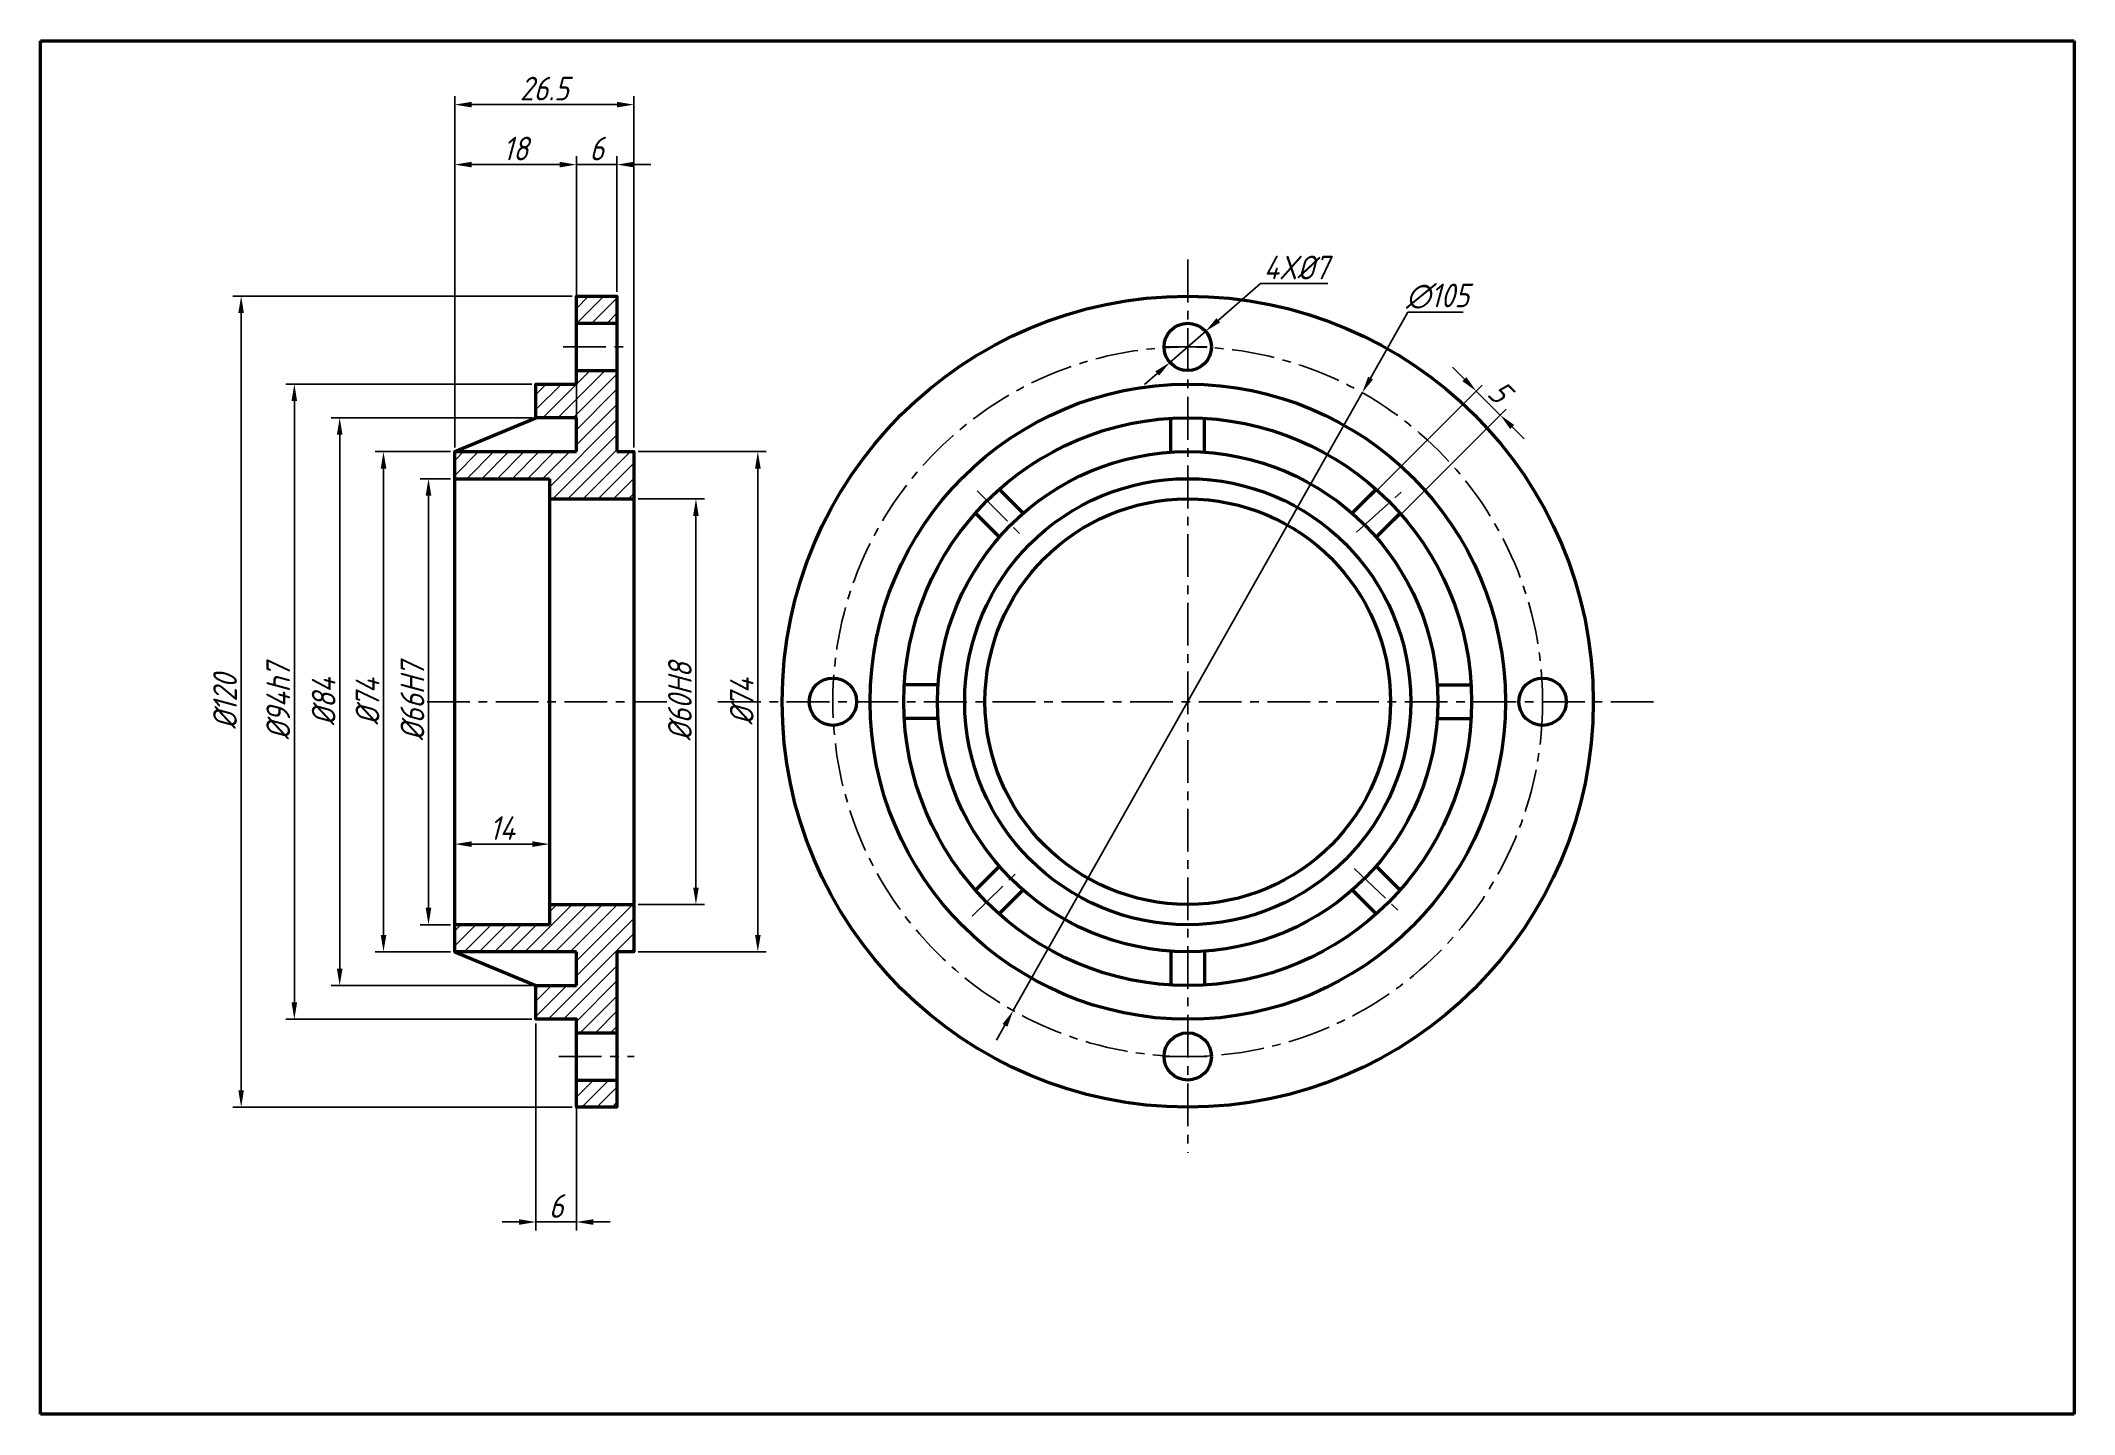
# Model space of a CAD drawing. Header units: millimetres. Extents: x -82 to 219, y -54 to 149.
import ezdxf

# ---------------------------------------------------------------- set-up
doc = ezdxf.new("R2010")
doc.units = ezdxf.units.MM
doc.header["$LTSCALE"] = 0.2
doc.linetypes.add('CENTER', pattern=[50.8, 31.75, -6.35, 6.35, -6.35])
doc.layers.get('0').update_dxf_attribs({"lineweight": 50})
doc.layers.add('图层1', color=7, linetype='Continuous')
doc.layers.add('图层3', color=2, linetype='CENTER')
doc.styles.get("Standard").update_dxf_attribs({"font": 'gbeitc.shx', "height": 2.5})
doc.dimstyles.new('ISO-25', dxfattribs={"dimtxt": 2.5, "dimasz": 2.5, "dimexe": 1.25, "dimexo": 0.625, "dimtad": 1, "dimtoh": 1, "dimdec": 0, "dimtxsty": 'Standard', "dimcen": 2.5, "dimadec": 0, "dimazin": 0, "dimtfac": 1, "dimtdec": 0, "dimtmove": 0, "dimatfit": 3, "dimfxl": 1, "dimarcsym": 0})

# ---------------------------------------------------------------- blocks, each defined once
blk = doc.blocks.new('*U1')
for p, q in [((-2.51, 2.5), (2.51, 2.5)), ((-2.51, -2.5), (2.51, -2.5))]:
    blk.add_line(p, q)
blk = doc.blocks.new('*U2')
at = {"color": 0, "linetype": 'ByBlock', "lineweight": -2, "transparency": 16777216}
for p, rotation in [((87.77, 90.8), 90.00000000000001), ((59.9, 79.26), 135), ((115.65, 79.26), 45.00000000000001), ((48.35, 51.38), 180), ((59.9, 23.51), 225.0000000000001), ((115.65, 23.51), 315.0000000000001), ((87.77, 11.96), 270.0000000000001)]:
    blk.add_blockref('*U1', p, dxfattribs=dict(at, rotation=rotation))
blk.add_blockref('*U1', (127.19, 51.38), dxfattribs=at)
blk = doc.blocks.new('*D3')
at = {"layer": 'Defpoints', "color": 0, "transparency": 16777216}
for p in [(5.83, 81.38), (5.83, 21.38), (15.01, 21.38)]:
    blk.add_point(p, dxfattribs=at)
at = {"layer": '图层1', "color": 0, "lineweight": -2, "transparency": 16777216}
for p, q in [((6.46, 81.38), (16.26, 81.38)), ((15.01, 78.88), (15.01, 23.88)), ((6.46, 21.38), (16.26, 21.38))]:
    blk.add_line(p, q, dxfattribs=at)
at = {"layer": '图层1', "color": 0, "transparency": 16777216}
for points in [[(14.6, 78.88), (15.43, 78.88), (15.01, 81.38)], [(14.6, 23.88), (15.43, 23.88), (15.01, 21.38)]]:
    blk.add_solid(points, dxfattribs=at)
at = {"layer": '图层1', "color": 0, "transparency": 16777216, "insert": (12.64, 51.38), "char_height": 3.5, "attachment_point": 5, "rotation": 90}
blk.add_mtext('%%c60H8', dxfattribs=at)
blk = doc.blocks.new('*D4')
at = {"layer": 'Defpoints', "color": 0, "transparency": 16777216}
for p in [(5.83, 88.38), (5.83, 14.38), (24.17, 14.38)]:
    blk.add_point(p, dxfattribs=at)
at = {"layer": '图层1', "color": 0, "lineweight": -2, "transparency": 16777216}
for p, q in [((6.46, 88.38), (25.42, 88.38)), ((24.17, 85.88), (24.17, 16.88)), ((6.46, 14.38), (25.42, 14.38))]:
    blk.add_line(p, q, dxfattribs=at)
at = {"layer": '图层1', "color": 0, "transparency": 16777216}
for points in [[(23.75, 85.88), (24.59, 85.88), (24.17, 88.38)], [(23.75, 16.88), (24.59, 16.88), (24.17, 14.38)]]:
    blk.add_solid(points, dxfattribs=at)
at = {"layer": '图层1', "color": 0, "transparency": 16777216, "insert": (21.79, 51.38), "char_height": 3.5, "attachment_point": 5, "rotation": 90}
blk.add_mtext('%%c74', dxfattribs=at)
blk = doc.blocks.new('*D5')
at = {"layer": 'Defpoints', "color": 0, "transparency": 16777216}
for p in [(-8.67, 4.38), (-2.67, 4.38), (-2.67, -25.61)]:
    blk.add_point(p, dxfattribs=at)
at = {"layer": '图层1', "color": 0, "lineweight": -2, "transparency": 16777216}
for p, q in [((-8.67, 3.76), (-8.67, -26.86)), ((-2.67, 3.76), (-2.67, -26.86)), ((-11.17, -25.61), (-13.67, -25.61)), ((-8.67, -25.61), (-2.67, -25.61)), ((-0.17, -25.61), (2.33, -25.61))]:
    blk.add_line(p, q, dxfattribs=at)
at = {"layer": '图层1', "color": 0, "transparency": 16777216}
for points in [[(-11.17, -25.2), (-11.17, -26.03), (-8.67, -25.61)], [(-0.17, -25.2), (-0.17, -26.03), (-2.67, -25.61)]]:
    blk.add_solid(points, dxfattribs=at)
at = {"layer": '图层1', "color": 0, "transparency": 16777216, "insert": (-5.67, -23.24), "char_height": 3.5, "attachment_point": 5}
blk.add_mtext('6', dxfattribs=at)
blk = doc.blocks.new('*D6')
at = {"layer": 'Defpoints', "color": 0, "transparency": 16777216}
for p in [(3.33, 130.85), (-2.67, 111.38), (3.33, 111.38)]:
    blk.add_point(p, dxfattribs=at)
at = {"layer": '图层1', "color": 0, "lineweight": -2, "transparency": 16777216}
for p, q in [((-5.17, 130.85), (-7.67, 130.85)), ((-2.67, 112.01), (-2.67, 132.1)), ((-2.67, 130.85), (3.33, 130.85)), ((3.33, 112.01), (3.33, 132.1)), ((5.83, 130.85), (8.33, 130.85))]:
    blk.add_line(p, q, dxfattribs=at)
at = {"layer": '图层1', "color": 0, "transparency": 16777216}
for points in [[(-5.17, 131.27), (-5.17, 130.44), (-2.67, 130.85)], [(5.83, 131.27), (5.83, 130.44), (3.33, 130.85)]]:
    blk.add_solid(points, dxfattribs=at)
at = {"layer": '图层1', "color": 0, "transparency": 16777216, "insert": (0.33, 133.23), "char_height": 3.5, "attachment_point": 5}
blk.add_mtext('6', dxfattribs=at)
blk = doc.blocks.new('*D7')
at = {"layer": 'Defpoints', "color": 0, "transparency": 16777216}
for p in [(-20.67, 139.73), (-20.67, 88.38), (5.83, 88.38)]:
    blk.add_point(p, dxfattribs=at)
at = {"layer": '图层1', "color": 0, "lineweight": -2, "transparency": 16777216}
for p, q in [((-20.67, 89.01), (-20.67, 140.98)), ((3.33, 139.73), (-18.17, 139.73)), ((5.83, 89.01), (5.83, 140.98))]:
    blk.add_line(p, q, dxfattribs=at)
at = {"layer": '图层1', "color": 0, "transparency": 16777216}
for points in [[(-18.17, 140.14), (-18.17, 139.31), (-20.67, 139.73)], [(3.33, 140.14), (3.33, 139.31), (5.83, 139.73)]]:
    blk.add_solid(points, dxfattribs=at)
at = {"layer": '图层1', "color": 0, "transparency": 16777216, "insert": (-7.42, 142.1), "char_height": 3.5, "attachment_point": 5}
blk.add_mtext('26.5', dxfattribs=at)
blk = doc.blocks.new('*D8')
at = {"layer": 'Defpoints', "color": 0, "transparency": 16777216}
for p in [(-2.67, 130.85), (-20.67, 88.38), (-2.67, 88.38)]:
    blk.add_point(p, dxfattribs=at)
at = {"layer": '图层1', "color": 0, "lineweight": -2, "transparency": 16777216}
for p, q in [((-20.67, 89.01), (-20.67, 132.1)), ((-18.17, 130.85), (-5.17, 130.85)), ((-2.67, 89.01), (-2.67, 132.1))]:
    blk.add_line(p, q, dxfattribs=at)
at = {"layer": '图层1', "color": 0, "transparency": 16777216}
for points in [[(-18.17, 131.27), (-18.17, 130.44), (-20.67, 130.85)], [(-5.17, 131.27), (-5.17, 130.44), (-2.67, 130.85)]]:
    blk.add_solid(points, dxfattribs=at)
at = {"layer": '图层1', "color": 0, "transparency": 16777216, "insert": (-11.67, 133.23), "char_height": 3.5, "attachment_point": 5}
blk.add_mtext('18', dxfattribs=at)
blk = doc.blocks.new('*D9')
at = {"layer": 'Defpoints', "color": 0, "transparency": 16777216}
for p in [(-6.67, 30.3), (-20.67, 18.38), (-6.67, 18.38)]:
    blk.add_point(p, dxfattribs=at)
at = {"layer": '图层1', "color": 0, "lineweight": -2, "transparency": 16777216}
for p, q in [((-20.67, 19.01), (-20.67, 31.55)), ((-18.17, 30.3), (-9.17, 30.3)), ((-6.67, 19.01), (-6.67, 31.55))]:
    blk.add_line(p, q, dxfattribs=at)
at = {"layer": '图层1', "color": 0, "transparency": 16777216}
for points in [[(-18.17, 30.72), (-18.17, 29.89), (-20.67, 30.3)], [(-9.17, 30.72), (-9.17, 29.89), (-6.67, 30.3)]]:
    blk.add_solid(points, dxfattribs=at)
at = {"layer": '图层1', "color": 0, "transparency": 16777216, "insert": (-13.67, 32.68), "char_height": 3.5, "attachment_point": 5}
blk.add_mtext('14', dxfattribs=at)
blk = doc.blocks.new('*D10')
at = {"layer": 'Defpoints', "color": 0, "transparency": 16777216}
for p in [(-20.67, 84.38), (-24.55, 18.38), (-20.67, 18.38)]:
    blk.add_point(p, dxfattribs=at)
at = {"layer": '图层1', "color": 0, "lineweight": -2, "transparency": 16777216}
for p, q in [((-21.29, 84.38), (-25.8, 84.38)), ((-24.55, 81.88), (-24.55, 20.88)), ((-21.29, 18.38), (-25.8, 18.38))]:
    blk.add_line(p, q, dxfattribs=at)
at = {"layer": '图层1', "color": 0, "transparency": 16777216}
for points in [[(-24.97, 81.88), (-24.14, 81.88), (-24.55, 84.38)], [(-24.97, 20.88), (-24.14, 20.88), (-24.55, 18.38)]]:
    blk.add_solid(points, dxfattribs=at)
at = {"layer": '图层1', "color": 0, "transparency": 16777216, "insert": (-26.93, 51.38), "char_height": 3.5, "attachment_point": 5, "rotation": 90}
blk.add_mtext('%%c66H7', dxfattribs=at)
blk = doc.blocks.new('*D11')
at = {"layer": 'Defpoints', "color": 0, "transparency": 16777216}
for p in [(-20.67, 88.38), (-31.21, 14.38), (-20.67, 14.38)]:
    blk.add_point(p, dxfattribs=at)
at = {"layer": '图层1', "color": 0, "lineweight": -2, "transparency": 16777216}
for p, q in [((-21.29, 88.38), (-32.46, 88.38)), ((-31.21, 85.88), (-31.21, 16.88)), ((-21.29, 14.38), (-32.46, 14.38))]:
    blk.add_line(p, q, dxfattribs=at)
at = {"layer": '图层1', "color": 0, "transparency": 16777216}
for points in [[(-31.62, 85.88), (-30.79, 85.88), (-31.21, 88.38)], [(-31.62, 16.88), (-30.79, 16.88), (-31.21, 14.38)]]:
    blk.add_solid(points, dxfattribs=at)
at = {"layer": '图层1', "color": 0, "transparency": 16777216, "insert": (-33.58, 51.38), "char_height": 3.5, "attachment_point": 5, "rotation": 90}
blk.add_mtext('%%c74', dxfattribs=at)
blk = doc.blocks.new('*D12')
at = {"layer": 'Defpoints', "color": 0, "transparency": 16777216}
for p in [(-8.67, 93.38), (-37.69, 9.38), (-8.67, 9.38)]:
    blk.add_point(p, dxfattribs=at)
at = {"layer": '图层1', "color": 0, "lineweight": -2, "transparency": 16777216}
for p, q in [((-9.29, 93.38), (-38.94, 93.38)), ((-37.69, 90.88), (-37.69, 11.88)), ((-9.29, 9.38), (-38.94, 9.38))]:
    blk.add_line(p, q, dxfattribs=at)
at = {"layer": '图层1', "color": 0, "transparency": 16777216}
for points in [[(-38.11, 90.88), (-37.27, 90.88), (-37.69, 93.38)], [(-38.11, 11.88), (-37.27, 11.88), (-37.69, 9.38)]]:
    blk.add_solid(points, dxfattribs=at)
at = {"layer": '图层1', "color": 0, "transparency": 16777216, "insert": (-40.06, 51.38), "char_height": 3.5, "attachment_point": 5, "rotation": 90}
blk.add_mtext('%%c84', dxfattribs=at)
blk = doc.blocks.new('*D13')
at = {"layer": 'Defpoints', "color": 0, "transparency": 16777216}
for p in [(-8.67, 98.38), (-44.4, 4.38), (-8.67, 4.38)]:
    blk.add_point(p, dxfattribs=at)
at = {"layer": '图层1', "color": 0, "lineweight": -2, "transparency": 16777216}
for p, q in [((-9.29, 98.38), (-45.65, 98.38)), ((-44.4, 95.88), (-44.4, 6.88)), ((-9.29, 4.38), (-45.65, 4.38))]:
    blk.add_line(p, q, dxfattribs=at)
at = {"layer": '图层1', "color": 0, "transparency": 16777216}
for points in [[(-44.82, 95.88), (-43.99, 95.88), (-44.4, 98.38)], [(-44.82, 6.88), (-43.99, 6.88), (-44.4, 4.38)]]:
    blk.add_solid(points, dxfattribs=at)
at = {"layer": '图层1', "color": 0, "transparency": 16777216, "insert": (-46.78, 51.38), "char_height": 3.5, "attachment_point": 5, "rotation": 90}
blk.add_mtext('%%c94h7', dxfattribs=at)
blk = doc.blocks.new('*D14')
at = {"layer": 'Defpoints', "color": 0, "transparency": 16777216}
for p in [(-2.67, 111.38), (-52.27, -8.62), (-2.67, -8.62)]:
    blk.add_point(p, dxfattribs=at)
at = {"layer": '图层1', "color": 0, "lineweight": -2, "transparency": 16777216}
for p, q in [((-3.29, 111.38), (-53.52, 111.38)), ((-52.27, 108.88), (-52.27, -6.12)), ((-3.29, -8.62), (-53.52, -8.62))]:
    blk.add_line(p, q, dxfattribs=at)
at = {"layer": '图层1', "color": 0, "transparency": 16777216}
for points in [[(-52.69, 108.88), (-51.86, 108.88), (-52.27, 111.38)], [(-52.69, -6.12), (-51.86, -6.12), (-52.27, -8.62)]]:
    blk.add_solid(points, dxfattribs=at)
at = {"layer": '图层1', "color": 0, "transparency": 16777216, "insert": (-54.65, 51.38), "char_height": 3.5, "attachment_point": 5, "rotation": 90}
blk.add_mtext('%%c120', dxfattribs=at)
blk = doc.blocks.new('*D15')
at = {"layer": 'Defpoints', "color": 0, "transparency": 16777216}
for p in [(113.59, 97.1), (61.96, 5.67)]:
    blk.add_point(p, dxfattribs=at)
at = {"layer": '图层1', "color": 0, "lineweight": -2, "transparency": 16777216}
for p, q in [((120.31, 109.01), (114.81, 99.27)), ((128.52, 109.01), (120.31, 109.01)), ((61.96, 5.67), (113.59, 97.1)), ((60.73, 3.49), (59.5, 1.31))]:
    blk.add_line(p, q, dxfattribs=at)
at = {"layer": '图层1', "color": 0, "transparency": 16777216}
for points in [[(114.45, 99.48), (115.18, 99.07), (113.59, 97.1)], [(60.37, 3.69), (61.09, 3.28), (61.96, 5.67)]]:
    blk.add_solid(points, dxfattribs=at)
at = {"layer": '图层1', "color": 0, "transparency": 16777216, "insert": (124.73, 111.38), "char_height": 3.5, "attachment_point": 5}
blk.add_mtext('∅105', dxfattribs=at)
blk = doc.blocks.new('*D16')
at = {"layer": 'Defpoints', "color": 0, "transparency": 16777216}
for p in [(90.41, 106.18), (85.13, 101.58)]:
    blk.add_point(p, dxfattribs=at)
at = {"layer": '图层1', "color": 0, "lineweight": -2, "transparency": 16777216}
for p, q in [((98.53, 113.25), (92.3, 107.82)), ((108.49, 113.25), (98.53, 113.25)), ((85.13, 101.58), (90.41, 106.18)), ((83.25, 99.94), (81.36, 98.3))]:
    blk.add_line(p, q, dxfattribs=at)
at = {"layer": '图层1', "color": 0, "transparency": 16777216}
for points in [[(92.02, 108.14), (92.57, 107.51), (90.41, 106.18)], [(82.97, 100.26), (83.52, 99.63), (85.13, 101.58)]]:
    blk.add_solid(points, dxfattribs=at)
at = {"layer": '图层1', "color": 0, "transparency": 16777216, "insert": (103.82, 115.62), "char_height": 3.5, "attachment_point": 5}
blk.add_mtext('4X%%c7', dxfattribs=at)
blk = doc.blocks.new('*D18')
at = {"layer": 'Defpoints', "color": 0, "transparency": 16777216}
for p in [(134, 93.8), (114.43, 81.3), (117.97, 77.77)]:
    blk.add_point(p, dxfattribs=at)
at = {"layer": '图层1', "color": 0, "lineweight": -2, "transparency": 16777216}
for p, q in [((128.69, 99.1), (126.93, 100.87)), ((114.87, 81.75), (131.35, 98.22)), ((130.46, 97.33), (134, 93.8)), ((118.41, 78.21), (134.88, 94.68)), ((135.76, 92.03), (137.53, 90.26))]:
    blk.add_line(p, q, dxfattribs=at)
at = {"layer": '图层1', "color": 0, "transparency": 16777216}
for points in [[(128.99, 99.4), (128.4, 98.81), (130.46, 97.33)], [(136.06, 92.33), (135.47, 91.74), (134, 93.8)]]:
    blk.add_solid(points, dxfattribs=at)
at = {"layer": '图层1', "color": 0, "transparency": 16777216, "insert": (133.91, 97.25), "char_height": 3.5, "attachment_point": 5, "rotation": 315}
blk.add_mtext('5', dxfattribs=at)

msp = doc.modelspace()

# ---------------------------------------------------------------- hatches: boundary and pattern name
at = {"layer": '图层1'}
h = msp.add_hatch(dxfattribs=at)
h.set_pattern_fill('ANSI31', color=256, scale=0.5)
h.paths.add_polyline_path([(-2.67, 93.38), (-2.67, 88.38), (-20.67, 88.38), (-20.67, 84.38), (-6.67, 84.38), (-6.67, 81.38), (5.83, 81.38), (5.83, 88.38), (3.33, 88.38), (3.33, 100.38), (-2.67, 100.38), (-2.67, 98.38), (-8.67, 98.38), (-8.67, 93.38)])
h.paths.add_polyline_path([(3.33, 111.38), (-2.67, 111.38), (-2.67, 107.38), (3.33, 107.38)])
h.paths.add_polyline_path([(-2.67, 14.38), (-2.67, 9.38), (-8.67, 9.38), (-8.67, 4.38), (-2.67, 4.38), (-2.67, 2.38), (3.33, 2.38), (3.33, 14.38), (5.83, 14.38), (5.83, 21.38), (-6.67, 21.38), (-6.67, 18.38), (-20.67, 18.38), (-20.67, 14.38)])
h.paths.add_polyline_path([(3.33, -8.62), (3.33, -4.62), (-2.67, -4.62), (-2.67, -8.62)])

# ---------------------------------------------------------------- linework, layer by layer
for p, q in [((-81.93, 149.19), (218.93, 149.19)), ((-81.93, -54.07), (-81.93, 149.19)), ((218.93, 149.19), (218.93, -54.07)), ((-2.67, 107.38), (3.33, 107.38)), ((-2.67, 100.38), (3.33, 100.38)), ((-20.67, 88.38), (-8.67, 93.38)), ((-20.67, 84.38), (-6.67, 84.38)), ((-6.67, 84.38), (-6.67, 18.38)), ((-6.67, 81.38), (5.83, 81.38)), ((-6.67, 21.38), (5.83, 21.38)), ((-6.67, 18.38), (-20.67, 18.38)), ((-20.67, 14.38), (-8.67, 9.38)), ((-2.67, 2.38), (3.33, 2.38)), ((-2.67, -4.62), (3.33, -4.62)), ((218.93, -54.07), (-81.93, -54.07))]:
    msp.add_line(p, q)
for points in [[(-2.67, 98.38), (-2.67, 111.38), (3.33, 111.38), (3.33, 88.38)], [(-2.67, 93.38), (-8.67, 93.38), (-8.67, 98.38), (-2.67, 98.38)], [(-2.67, 88.38), (-2.67, 93.38)], [(-2.67, 14.38), (-20.67, 14.38), (-20.67, 88.38), (-2.67, 88.38)], [(3.33, 88.38), (5.83, 88.38), (5.83, 14.38), (3.33, 14.38)], [(3.33, 14.38), (3.33, -8.62), (-2.67, -8.62), (-2.67, 4.38)], [(-2.67, 9.38), (-2.67, 14.38)], [(-2.67, 4.38), (-2.67, 4.38), (-8.67, 4.38), (-8.67, 9.38), (-2.67, 9.38)]]:
    msp.add_lwpolyline(points)
for centre, radius in [((87.77, 51.38), 60), ((87.77, 103.88), 3.5), ((87.77, 51.38), 47), ((87.77, 51.38), 42), ((87.77, 51.38), 37), ((87.77, 51.38), 33), ((87.77, 51.38), 30), ((35.27, 51.38), 3.5), ((140.27, 51.38), 3.5), ((87.77, -1.12), 3.5)]:
    msp.add_circle(centre, radius)
at = {"layer": '图层3'}
for p, q in [((87.77, 116.82), (87.77, -15.36)), ((-4.65, 103.88), (5.01, 103.88)), ((84.27, 103.88), (91.27, 103.88)), ((56.6, 82.56), (63.2, 75.96)), ((112.74, 76.46), (119.51, 82.54)), ((-24.77, 51.38), (10.71, 51.38)), ((18.27, 51.38), (156.69, 51.38)), ((55.87, 19.65), (63.15, 26.76)), ((112.41, 26.68), (119.04, 20.35)), ((-5.29, -1.12), (5.85, -1.12)), ((84.27, -1.12), (91.27, -1.12))]:
    msp.add_line(p, q, dxfattribs=at)
msp.add_circle((87.77, 51.38), 52.5, dxfattribs=at)

# ---------------------------------------------------------------- block references
msp.add_blockref('*U2', (0, 0))

# ---------------------------------------------------------------- dimensions: what is measured, and where the dimension line sits
at = {"layer": '图层1'}
dim = msp.add_linear_dim(base=(-20.67, 139.73), p1=(5.83, 88.38), p2=(-20.67, 88.38), text='26.5', dimstyle='ISO-25', dxfattribs=at)
dim.commit()
dim.dimension.update_dxf_attribs({"geometry": '*D7', "text_midpoint": (-7.42, 142.1)})
for base, p1, p2, picture, middle in [((-2.67, 130.85), (-20.67, 88.38), (-2.67, 88.38), '*D8', (-11.67, 133.23)), ((3.33, 130.85), (-2.67, 111.38), (3.33, 111.38), '*D6', (0.33, 133.23)), ((-6.67, 30.3), (-20.67, 18.38), (-6.67, 18.38), '*D9', (-13.67, 32.68)), ((-2.67, -25.61), (-8.67, 4.38), (-2.67, 4.38), '*D5', (-5.67, -23.24))]:
    dim = msp.add_linear_dim(base=base, p1=p1, p2=p2, dimstyle='ISO-25', dxfattribs=at)
    dim.commit()
    dim.dimension.update_dxf_attribs({"geometry": picture, "text_midpoint": middle})
dim = msp.add_diameter_dim_2p(p1=(85.13, 101.58), p2=(90.41, 106.18), text='4X%%c7', dimstyle='ISO-25', dxfattribs=at)
dim.commit()
dim.dimension.update_dxf_attribs({"geometry": '*D16', "text_midpoint": (103.82, 113.25), "dimtype": 163})
for base, p1, p2, text, picture, middle in [((-52.27, -8.62), (-2.67, 111.38), (-2.67, -8.62), '%%c120', '*D14', (-54.65, 51.38)), ((-44.4, 4.38), (-8.67, 98.38), (-8.67, 4.38), '%%c94h7', '*D13', (-46.78, 51.38)), ((-37.69, 9.38), (-8.67, 93.38), (-8.67, 9.38), '%%c84', '*D12', (-40.06, 51.38)), ((-31.21, 14.38), (-20.67, 88.38), (-20.67, 14.38), '%%c74', '*D11', (-33.58, 51.38)), ((24.17, 14.38), (5.83, 88.38), (5.83, 14.38), '%%c74', '*D4', (21.79, 51.38)), ((-24.55, 18.38), (-20.67, 84.38), (-20.67, 18.38), '%%c66H7', '*D10', (-26.93, 51.38)), ((15.01, 21.38), (5.83, 81.38), (5.83, 21.38), '%%c60H8', '*D3', (12.64, 51.38))]:
    dim = msp.add_linear_dim(base=base, p1=p1, p2=p2, angle=90, text=text, dimstyle='ISO-25', dxfattribs=at)
    dim.commit()
    dim.dimension.update_dxf_attribs({"geometry": picture, "text_midpoint": middle})
dim = msp.add_diameter_dim_2p(p1=(61.96, 5.67), p2=(113.59, 97.1), dimstyle='ISO-25', dxfattribs=at)
dim.commit()
dim.dimension.update_dxf_attribs({"geometry": '*D15', "text_midpoint": (124.73, 109.01), "dimtype": 163})
dim = msp.add_linear_dim(base=(134, 93.8), p1=(114.43, 81.3), p2=(117.97, 77.77), angle=135, dimstyle='ISO-25', dxfattribs=at)
dim.commit()
dim.dimension.update_dxf_attribs({"geometry": '*D18', "text_midpoint": (133.91, 97.25)})

doc.saveas('drawing.dxf')
